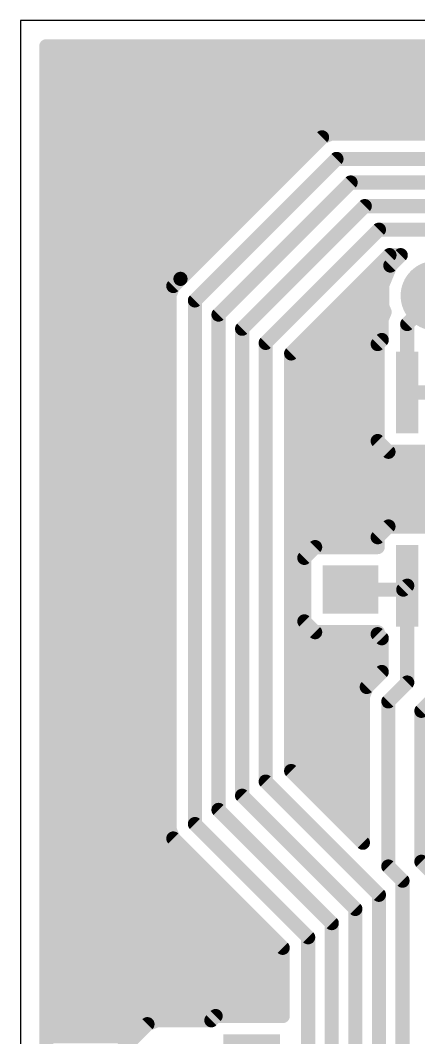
# Model space of a CAD drawing. Extents: x 0 to 60.4, y 0 to 60.5.
# Drawn here: x 0 to 10.72, y 33.11 to 60.5 of the extents above; entities that cross this region are included whole.
import ezdxf

# ---------------------------------------------------------------- set-up
doc = ezdxf.new("R2010")
doc.units = 0
for name, color, linetype in [('16', 175, 'CONTINUOUS'), ('17', 82, 'CONTINUOUS'), ('20', 7, 'CONTINUOUS')]:
    doc.layers.add(name, color=color, linetype=linetype)

# ---------------------------------------------------------------- blocks, each defined once
blk = doc.blocks.new('RECT')
blk.add_solid([(-0.5, -0.5), (0.5, -0.5), (-0.5, 0.5), (0.5, 0.5)])
blk = doc.blocks.new('ROUNDP')
at = {"const_width": 0.5}
blk.add_lwpolyline([(0, -0.25, 1), (0, 0.25, 1), (0, -0.25)], format="xyb", dxfattribs=at)

msp = doc.modelspace()

# ---------------------------------------------------------------- linework, layer by layer
at = {"layer": '16', "const_width": 0.1905}
for points in [[(0.7937, 59.8015, 1), (0.6032, 59.8015)], [(0.6985, 59.8968, 1), (0.6985, 59.7063)], [(0.6985, 59.5312, 1), (0.6985, 59.3407)], [(0.6985, 59.1502, 1), (0.6985, 58.9597)], [(0.6985, 58.7692, 1), (0.6985, 58.5787)], [(0.6985, 58.3882, 1), (0.6985, 58.1977)], [(0.6985, 58.0073, 1), (0.6985, 57.8168)], [(0.6985, 57.6263, 1), (0.6985, 57.4358)], [(8.0841, 57.4384, 1), (8.157, 57.2624)], [(8.1879, 57.283, 1), (8.0532, 57.4177)], [(8.3726, 57.55, 1), (8.3726, 57.3595)], [(8.409, 57.3668, 1), (8.3361, 57.5428)], [(0.6985, 57.2453, 1), (0.6985, 57.0548)], [(7.9201, 57.0548, 1), (7.9201, 57.2453)], [(0.6985, 56.8643, 1), (0.6985, 56.6738)], [(7.5391, 56.6738, 1), (7.5391, 56.8643)], [(8.509, 56.8643, 1), (8.509, 56.6738)], [(8.5764, 56.7016, 1), (8.4416, 56.8364)], [(0.6985, 56.4833, 1), (0.6985, 56.2928)], [(7.1581, 56.2928, 1), (7.1581, 56.4833)], [(0.6985, 56.1023, 1), (0.6985, 55.9118)], [(6.7771, 55.9118, 1), (6.7771, 56.1023)], [(8.89, 56.2293, 1), (8.89, 56.0388)], [(8.9574, 56.0666, 1), (8.8226, 56.2014)], [(0.6985, 55.7213, 1), (0.6985, 55.5308)], [(6.3961, 55.5308, 1), (6.3961, 55.7213)], [(9.271, 55.5943, 1), (9.271, 55.4038)], [(9.3384, 55.4316, 1), (9.2036, 55.5664)], [(0.6985, 55.3403, 1), (0.6985, 55.1498)], [(6.0151, 55.1498, 1), (6.0151, 55.3403)], [(0.6985, 54.9593, 1), (0.6985, 54.7688)], [(5.6341, 54.7688, 1), (5.6341, 54.9593)], [(9.652, 54.9593, 1), (9.652, 54.7688)], [(9.7194, 54.7966, 1), (9.5846, 54.9314)], [(0.6985, 54.5783, 1), (0.6985, 54.3878)], [(5.2531, 54.3878, 1), (5.2531, 54.5783)], [(0.6985, 54.1973, 1), (0.6985, 54.0068)], [(4.8721, 54.0068, 1), (4.8721, 54.1973)], [(9.8599, 54.1973, 1), (9.8599, 54.0068)], [(9.9361, 54.2735, 1), (9.9361, 54.083)], [(10.0034, 54.1108, 1), (9.8687, 54.2456)], [(10.1625, 54.0068, 1), (10.1625, 54.1973)], [(10.306, 54.1108, 1), (10.1713, 54.2456)], [(10.2387, 54.083, 1), (10.2387, 54.2735)], [(9.892, 53.9663, 1), (10.0267, 53.8316)], [(10.0474, 53.8625, 1), (9.8714, 53.9354)], [(0.6985, 53.8163, 1), (0.6985, 53.6258)], [(4.2432, 53.6077, 1), (4.3779, 53.473)], [(4.3779, 53.473, 1), (4.2432, 53.6077)], [(4.4911, 53.6258, 1), (4.4911, 53.8163)], [(9.4789, 53.8163, 1), (9.4789, 53.6258)], [(9.8857, 53.6258, 1), (9.8857, 53.8163)], [(0.6985, 53.4353, 1), (0.6985, 53.2448)], [(4.0503, 53.4148, 1), (4.185, 53.2801)], [(4.2056, 53.311, 1), (4.0296, 53.3839)], [(4.1145, 53.2448, 1), (4.1145, 53.4353)], [(9.0979, 53.4353, 1), (9.0979, 53.2448)], [(9.8361, 53.3715, 1), (9.6456, 53.3715)], [(9.6529, 53.4079, 1), (9.8289, 53.335)], [(9.7409, 53.2448, 1), (9.7409, 53.4353)], [(0.6985, 53.0543, 1), (0.6985, 52.8638)], [(3.9252, 53.1319, 1), (4.1012, 53.059)], [(4.1085, 53.0954, 1), (3.918, 53.0954)], [(4.0132, 52.8638, 1), (4.0132, 53.0543)], [(4.7942, 52.959, 1), (4.6037, 52.959)], [(8.7169, 53.0543, 1), (8.7169, 52.8638)], [(9.7409, 52.8638, 1), (9.7409, 53.0543)], [(4.6316, 53.0264, 1), (4.7664, 52.8916)], [(9.6456, 52.8005, 1), (9.8361, 52.8005)], [(9.8289, 52.837, 1), (9.6529, 52.7641)], [(0.6985, 52.6733, 1), (0.6985, 52.4828)], [(4.0132, 52.4828, 1), (4.0132, 52.6733)], [(5.2666, 52.6454, 1), (5.4014, 52.5106)], [(5.4293, 52.578, 1), (5.2388, 52.578)], [(8.3359, 52.6733, 1), (8.3359, 52.4828)], [(9.8235, 52.4604, 1), (9.633, 52.4604)], [(9.6402, 52.4969, 1), (9.8162, 52.424)], [(9.717, 52.6094, 1), (9.893, 52.6823)], [(9.893, 52.6094, 1), (9.717, 52.6823)], [(9.7769, 52.4828, 1), (9.7769, 52.6733)], [(0.6985, 52.2923, 1), (0.6985, 52.1018)], [(4.0132, 52.1018, 1), (4.0132, 52.2923)], [(5.9016, 52.2644, 1), (6.0364, 52.1296)], [(6.0643, 52.197, 1), (5.8738, 52.197)], [(7.9549, 52.2923, 1), (7.9549, 52.1018)], [(9.7282, 52.1018, 1), (9.7282, 52.2923)], [(10.5092, 52.324, 1), (10.3187, 52.324)], [(10.3466, 52.3914, 1), (10.4814, 52.2566)], [(9.7956, 51.8263, 1), (9.6608, 51.961)], [(0.6985, 51.9113, 1), (0.6985, 51.7208)], [(4.0132, 51.7208, 1), (4.0132, 51.9113)], [(6.5366, 51.8834, 1), (6.6714, 51.7486)], [(6.6993, 51.816, 1), (6.5088, 51.816)], [(7.5739, 51.9113, 1), (7.5739, 51.7208)], [(9.5513, 51.8515, 1), (9.6861, 51.7168)], [(9.714, 51.7842, 1), (9.5235, 51.7842)], [(9.633, 51.8937, 1), (9.8235, 51.8937)], [(9.6505, 51.7208, 1), (9.6505, 51.9113)], [(0.6985, 51.5303, 1), (0.6985, 51.3398)], [(4.0132, 51.3398, 1), (4.0132, 51.5303)], [(7.385, 51.5319, 1), (7.1945, 51.5319)], [(7.2224, 51.5993, 1), (7.3571, 51.4646)], [(7.2898, 51.5303, 1), (7.2898, 51.3398)], [(9.6187, 51.3398, 1), (9.6187, 51.5303)], [(0.6985, 51.1493, 1), (0.6985, 50.9588)], [(4.0132, 50.9588, 1), (4.0132, 51.1493)], [(7.2898, 51.1493, 1), (7.2898, 50.9588)], [(9.6187, 50.9588, 1), (9.6187, 51.1493)], [(0.6985, 50.7683, 1), (0.6985, 50.5778)], [(4.0132, 50.5778, 1), (4.0132, 50.7683)], [(7.2898, 50.7683, 1), (7.2898, 50.5778)], [(9.6187, 50.5778, 1), (9.6187, 50.7683)], [(10.414, 50.5742, 1), (10.414, 50.3837)], [(0.6985, 50.3873, 1), (0.6985, 50.1968)], [(4.0132, 50.1968, 1), (4.0132, 50.3873)], [(7.2898, 50.3873, 1), (7.2898, 50.1968)], [(9.6187, 50.1968, 1), (9.6187, 50.3873)], [(10.3187, 50.479, 1), (10.5092, 50.479)], [(0.6985, 50.0063, 1), (0.6985, 49.8158)], [(4.0132, 49.8158, 1), (4.0132, 50.0063)], [(7.2898, 50.0063, 1), (7.2898, 49.8158)], [(9.6187, 49.8158, 1), (9.6187, 50.0063)], [(0.6985, 49.6253, 1), (0.6985, 49.4348)], [(4.0132, 49.4348, 1), (4.0132, 49.6253)], [(7.2898, 49.6253, 1), (7.2898, 49.4348)], [(9.6187, 49.4348, 1), (9.6187, 49.6253)], [(0.6985, 49.2443, 1), (0.6985, 49.0538)], [(4.0132, 49.0538, 1), (4.0132, 49.2443)], [(7.2898, 49.2443, 1), (7.2898, 49.0538)], [(9.6861, 49.2412, 1), (9.5513, 49.1065)], [(9.6435, 49.0538, 1), (9.6435, 49.2443)], [(9.5235, 49.1738, 1), (9.714, 49.1738)], [(9.9088, 48.979, 1), (9.9088, 48.7885)], [(9.8415, 48.8163, 1), (9.9762, 48.9511)], [(0.6985, 48.8633, 1), (0.6985, 48.6728)], [(4.0132, 48.6728, 1), (4.0132, 48.8633)], [(7.2898, 48.8633, 1), (7.2898, 48.6728)], [(0.6985, 48.4823, 1), (0.6985, 48.2918)], [(4.0132, 48.2918, 1), (4.0132, 48.4823)], [(7.2898, 48.4823, 1), (7.2898, 48.2918)], [(0.6985, 48.1013, 1), (0.6985, 47.9108)], [(4.0132, 47.9108, 1), (4.0132, 48.1013)], [(7.2898, 48.1013, 1), (7.2898, 47.9108)], [(0.6985, 47.7203, 1), (0.6985, 47.5297)], [(4.0132, 47.5297, 1), (4.0132, 47.7203)], [(7.2898, 47.7203, 1), (7.2898, 47.5297)], [(0.6985, 47.3392, 1), (0.6985, 47.1487)], [(4.0132, 47.1487, 1), (4.0132, 47.3392)], [(7.2898, 47.3392, 1), (7.2898, 47.1487)], [(0.6985, 46.9582, 1), (0.6985, 46.7677)], [(4.0132, 46.7677, 1), (4.0132, 46.9582)], [(7.2898, 46.9582, 1), (7.2898, 46.7677)], [(9.9088, 46.9695, 1), (9.9088, 46.779)], [(9.9762, 46.8069, 1), (9.8415, 46.9416)], [(9.8975, 46.7677, 1), (9.8975, 46.9582)], [(0.6985, 46.5772, 1), (0.6985, 46.3867)], [(4.0132, 46.3867, 1), (4.0132, 46.5772)], [(7.2898, 46.5772, 1), (7.2898, 46.3867)], [(9.5513, 46.6515, 1), (9.6861, 46.5168)], [(9.714, 46.5842, 1), (9.5235, 46.5842)], [(9.6187, 46.3867, 1), (9.6187, 46.5772)], [(0.6985, 46.1962, 1), (0.6985, 46.0057)], [(4.0132, 46.0057, 1), (4.0132, 46.1962)], [(7.2898, 46.1962, 1), (7.2898, 46.0057)], [(7.7175, 46.0057, 1), (7.7175, 46.1962)], [(7.9348, 46.4135, 1), (7.9348, 46.223)], [(8.0022, 46.2509, 1), (7.8675, 46.3856)], [(9.5235, 46.3183, 1), (9.714, 46.3183)], [(9.6187, 46.223, 1), (9.6187, 46.4135)], [(7.5773, 46.0955, 1), (7.7121, 45.9608)], [(7.74, 46.0282, 1), (7.5495, 46.0282)], [(0.6985, 45.8152, 1), (0.6985, 45.6247)], [(4.0132, 45.6247, 1), (4.0132, 45.8152)], [(7.2898, 45.8152, 1), (7.2898, 45.6247)], [(7.6447, 45.6247, 1), (7.6447, 45.8152)], [(0.6985, 45.4342, 1), (0.6985, 45.2437)], [(4.0132, 45.2437, 1), (4.0132, 45.4342)], [(7.2898, 45.4342, 1), (7.2898, 45.2437)], [(7.6447, 45.2437, 1), (7.6447, 45.4342)], [(10.287, 45.3743, 1), (10.287, 45.1838)], [(10.5092, 45.279, 1), (10.3187, 45.279)], [(10.4814, 45.2116, 1), (10.3466, 45.3464)], [(10.414, 45.1838, 1), (10.414, 45.3743)], [(8.89, 45.2683, 1), (8.89, 45.0778)], [(10.2406, 45.2404, 1), (10.3754, 45.1056)], [(10.308, 45.0778, 1), (10.308, 45.2683)], [(0.6985, 45.0533, 1), (0.6985, 44.8628)], [(4.0132, 44.8628, 1), (4.0132, 45.0533)], [(7.2898, 45.0533, 1), (7.2898, 44.8628)], [(7.6447, 44.8628, 1), (7.6447, 45.0533)], [(0.6985, 44.6723, 1), (0.6985, 44.4818)], [(4.0132, 44.4818, 1), (4.0132, 44.6723)], [(7.2898, 44.6723, 1), (7.2898, 44.4818)], [(7.6447, 44.4818, 1), (7.6447, 44.6723)], [(0.6985, 44.2913, 1), (0.6985, 44.1008)], [(4.0132, 44.1008, 1), (4.0132, 44.2913)], [(7.2898, 44.2913, 1), (7.2898, 44.1008)], [(7.7121, 44.3852, 1), (7.5773, 44.2505)], [(7.5495, 44.3178, 1), (7.74, 44.3178)], [(7.7665, 44.1008, 1), (7.7665, 44.2913)], [(7.9348, 44.123, 1), (7.9348, 43.9325)], [(7.8675, 43.9603, 1), (8.0022, 44.0951)], [(9.6861, 44.0412, 1), (9.5513, 43.9065)], [(9.714, 44.0277, 1), (9.5235, 44.0277)], [(9.6187, 43.9325, 1), (9.6187, 44.123)], [(0.6985, 43.9103, 1), (0.6985, 43.7198)], [(4.0132, 43.7198, 1), (4.0132, 43.9103)], [(7.2898, 43.9103, 1), (7.2898, 43.7198)], [(9.5235, 43.9738, 1), (9.714, 43.9738)], [(9.8235, 43.8643, 1), (9.633, 43.8643)], [(9.6608, 43.797, 1), (9.7956, 43.9317)], [(9.7282, 43.7198, 1), (9.7282, 43.9103)], [(0.6985, 43.5293, 1), (0.6985, 43.3388)], [(4.0132, 43.3388, 1), (4.0132, 43.5293)], [(7.2898, 43.5293, 1), (7.2898, 43.3388)], [(9.7282, 43.3388, 1), (9.7282, 43.5293)], [(0.6985, 43.1483, 1), (0.6985, 42.9578)], [(4.0132, 42.9578, 1), (4.0132, 43.1483)], [(7.2898, 43.1483, 1), (7.2898, 42.9578)], [(9.633, 42.9561, 1), (9.8235, 42.9561)], [(9.7956, 42.8887, 1), (9.6608, 43.0234)], [(9.7282, 42.9578, 1), (9.7282, 43.1483)], [(0.6985, 42.7673, 1), (0.6985, 42.5768)], [(4.0132, 42.5768, 1), (4.0132, 42.7673)], [(7.2898, 42.7673, 1), (7.2898, 42.5768)], [(9.4126, 42.516, 1), (9.2366, 42.5889)], [(9.4441, 42.5768, 1), (9.4441, 42.7673)], [(10.3187, 42.672, 1), (10.5092, 42.672)], [(10.4814, 42.6046, 1), (10.3466, 42.7394)], [(0.6985, 42.3863, 1), (0.6985, 42.1958)], [(4.0132, 42.1958, 1), (4.0132, 42.3863)], [(7.2898, 42.3863, 1), (7.2898, 42.1958)], [(9.3155, 42.3004, 1), (9.125, 42.3004)], [(9.2202, 42.1958, 1), (9.2202, 42.3863)], [(9.2573, 42.6198, 1), (9.392, 42.4851)], [(9.1322, 42.3369, 1), (9.3082, 42.264)], [(9.8386, 42.2314, 1), (9.9734, 42.0966)], [(10.0013, 42.164, 1), (9.8108, 42.164)], [(0.6985, 42.0053, 1), (0.6985, 41.8148)], [(4.0132, 41.8148, 1), (4.0132, 42.0053)], [(7.2898, 42.0053, 1), (7.2898, 41.8148)], [(9.2202, 41.8148, 1), (9.2202, 42.0053)], [(10.8902, 41.91, 1), (10.6997, 41.91)], [(10.7276, 41.9774, 1), (10.8624, 41.8426)], [(0.6985, 41.6243, 1), (0.6985, 41.4338)], [(4.0132, 41.4338, 1), (4.0132, 41.6243)], [(7.2898, 41.6243, 1), (7.2898, 41.4338)], [(9.2202, 41.4338, 1), (9.2202, 41.6243)], [(0.6985, 41.2433, 1), (0.6985, 41.0528)], [(4.0132, 41.0528, 1), (4.0132, 41.2433)], [(7.2898, 41.2433, 1), (7.2898, 41.0528)], [(9.2202, 41.0528, 1), (9.2202, 41.2433)], [(0.6985, 40.8623, 1), (0.6985, 40.6718)], [(4.0132, 40.6718, 1), (4.0132, 40.8623)], [(7.2898, 40.8623, 1), (7.2898, 40.6718)], [(9.2202, 40.6718, 1), (9.2202, 40.8623)], [(0.6985, 40.4813, 1), (0.6985, 40.2908)], [(4.0132, 40.2908, 1), (4.0132, 40.4813)], [(7.2898, 40.4813, 1), (7.2898, 40.2908)], [(9.2202, 40.2908, 1), (9.2202, 40.4813)], [(7.1945, 40.2891, 1), (7.385, 40.2891)], [(7.3571, 40.3564, 1), (7.2224, 40.2217)], [(0.6985, 40.1003, 1), (0.6985, 39.9098)], [(4.0132, 39.9098, 1), (4.0132, 40.1003)], [(6.6714, 40.0724, 1), (6.5366, 39.9376)], [(6.5088, 40.005, 1), (6.6993, 40.005)], [(7.5739, 40.1003, 1), (7.5739, 39.9098)], [(9.2202, 39.9098, 1), (9.2202, 40.1003)], [(0.6985, 39.7193, 1), (0.6985, 39.5288)], [(4.0132, 39.5288, 1), (4.0132, 39.7193)], [(6.0364, 39.6914, 1), (5.9016, 39.5566)], [(5.8738, 39.624, 1), (6.0643, 39.624)], [(7.9549, 39.7193, 1), (7.9549, 39.5288)], [(9.2202, 39.5288, 1), (9.2202, 39.7193)], [(0.6985, 39.3383, 1), (0.6985, 39.1478)], [(4.0132, 39.1478, 1), (4.0132, 39.3383)], [(5.4014, 39.3104, 1), (5.2666, 39.1756)], [(5.2388, 39.243, 1), (5.4293, 39.243)], [(8.3359, 39.3383, 1), (8.3359, 39.1478)], [(9.2202, 39.1478, 1), (9.2202, 39.3383)], [(0.6985, 38.9573, 1), (0.6985, 38.7668)], [(4.1012, 38.762, 1), (3.9252, 38.6891)], [(4.0132, 38.7668, 1), (4.0132, 38.9573)], [(4.7664, 38.9294, 1), (4.6316, 38.7946)], [(4.6037, 38.862, 1), (4.7942, 38.862)], [(8.7169, 38.9573, 1), (8.7169, 38.7668)], [(9.2202, 38.7668, 1), (9.2202, 38.9573)], [(0.6985, 38.5763, 1), (0.6985, 38.3858)], [(3.918, 38.7256, 1), (4.1085, 38.7256)], [(4.185, 38.5409, 1), (4.0503, 38.4062)], [(4.1145, 38.3858, 1), (4.1145, 38.5763)], [(9.0979, 38.5763, 1), (9.0979, 38.3858)], [(9.2202, 38.3858, 1), (9.2202, 38.5763)], [(4.0296, 38.4371, 1), (4.2056, 38.51)], [(9.125, 38.3587, 1), (9.3155, 38.3587)], [(9.1528, 38.2913, 1), (9.2876, 38.426)], [(0.6985, 38.1953, 1), (0.6985, 38.0048)], [(4.4911, 38.0048, 1), (4.4911, 38.1953)], [(0.6985, 37.8143, 1), (0.6985, 37.6238)], [(4.8721, 37.6238, 1), (4.8721, 37.8143)], [(9.9734, 37.7864, 1), (9.8386, 37.6516)], [(9.8108, 37.719, 1), (10.0013, 37.719)], [(10.8624, 37.9134, 1), (10.7276, 37.7786)], [(10.6997, 37.846, 1), (10.8902, 37.846)], [(0.6985, 37.4333, 1), (0.6985, 37.2428)], [(5.2531, 37.2428, 1), (5.2531, 37.4333)], [(10.3823, 37.338, 1), (10.1918, 37.338)], [(10.2196, 37.2706, 1), (10.3544, 37.4054)], [(0.6985, 37.0523, 1), (0.6985, 36.8618)], [(5.6341, 36.8618, 1), (5.6341, 37.0523)], [(9.7473, 36.957, 1), (9.5568, 36.957)], [(9.5846, 36.8896, 1), (9.7194, 37.0244)], [(0.6985, 36.6713, 1), (0.6985, 36.4808)], [(6.0151, 36.4808, 1), (6.0151, 36.6713)], [(9.1123, 36.576, 1), (8.9218, 36.576)], [(8.9496, 36.5086, 1), (9.0844, 36.6434)], [(0.6985, 36.2903, 1), (0.6985, 36.0998)], [(6.3961, 36.0998, 1), (6.3961, 36.2903)], [(8.4772, 36.195, 1), (8.2867, 36.195)], [(8.3146, 36.1276, 1), (8.4494, 36.2624)], [(0.6985, 35.9093, 1), (0.6985, 35.7188)], [(6.7771, 35.7188, 1), (6.7771, 35.9093)], [(7.8423, 35.814, 1), (7.6518, 35.814)], [(7.6796, 35.7466, 1), (7.8144, 35.8814)], [(0.6985, 35.5282, 1), (0.6985, 35.3377)], [(7.1565, 35.5299, 1), (6.966, 35.5299)], [(6.9938, 35.4626, 1), (7.1286, 35.5973)], [(7.0612, 35.3377, 1), (7.0612, 35.5282)], [(0.6985, 35.1472, 1), (0.6985, 34.9567)], [(7.0612, 34.9567, 1), (7.0612, 35.1472)], [(0.6985, 34.7662, 1), (0.6985, 34.5757)], [(7.0612, 34.5757, 1), (7.0612, 34.7662)], [(0.6985, 34.3852, 1), (0.6985, 34.1947)], [(7.0612, 34.1947, 1), (7.0612, 34.3852)], [(0.6985, 34.0042, 1), (0.6985, 33.8137)], [(7.0612, 33.8137, 1), (7.0612, 34.0042)], [(0.6985, 33.6232, 1), (0.6985, 33.4327)], [(3.551, 33.4327, 1), (3.551, 33.6232)], [(3.6736, 33.674, 1), (3.6736, 33.4835)], [(3.71, 33.4908, 1), (3.6371, 33.6668)], [(5.0742, 33.6461, 1), (5.2089, 33.5114)], [(5.1415, 33.4835, 1), (5.1415, 33.674)], [(5.2558, 33.7883, 1), (5.2558, 33.5978)], [(5.3232, 33.6257, 1), (5.1885, 33.7604)], [(6.966, 33.6931, 1), (7.1565, 33.6931)], [(7.0612, 33.5978, 1), (7.0612, 33.7883)], [(3.3851, 33.5624, 1), (3.458, 33.3864)], [(3.4889, 33.407, 1), (3.3542, 33.5417)], [(0.6985, 33.2422, 1), (0.6985, 33.0517)], [(3.0941, 33.0517, 1), (3.0941, 33.2422)]]:
    msp.add_lwpolyline(points, format="xyb", dxfattribs=at)
at = {"layer": '16', "const_width": 0.381}
for points in [[(0.6985, 0.6985), (0.6985, 59.8015)], [(0.6985, 59.8015), (59.7335, 59.8015)], [(0.6985, 59.436), (59.7335, 59.436)], [(0.6985, 59.055), (59.7335, 59.055)], [(0.6985, 58.674), (59.7335, 58.674)], [(0.6985, 58.293), (59.7335, 58.293)], [(0.6985, 57.912), (59.7335, 57.912)], [(0.6985, 57.531), (59.7335, 57.531)], [(8.1205, 57.3504), (4.3105, 53.5404)], [(8.3726, 57.4548), (8.1205, 57.3504)], [(55.6354, 57.4548), (8.3726, 57.4548)], [(0.6985, 57.15), (7.9201, 57.15)], [(0.6985, 56.769), (7.5391, 56.769)], [(8.509, 56.769), (4.699, 52.959)], [(55.499, 56.769), (8.509, 56.769)], [(0.6985, 56.388), (7.1581, 56.388)], [(0.6985, 56.007), (6.7771, 56.007)], [(5.334, 52.578), (8.89, 56.134)], [(8.89, 56.134), (55.118, 56.134)], [(0.6985, 55.626), (6.3961, 55.626)], [(5.969, 52.197), (9.271, 55.499)], [(9.271, 55.499), (54.737, 55.499)], [(0.6985, 55.245), (6.0151, 55.245)], [(0.6985, 54.864), (5.6341, 54.864)], [(6.604, 51.816), (9.652, 54.864)], [(9.652, 54.864), (54.356, 54.864)], [(0.6985, 54.483), (5.2531, 54.483)], [(0.6985, 54.102), (4.8721, 54.102)], [(7.2898, 51.5319), (9.9361, 54.1782)], [(9.8599, 54.102), (10.1625, 54.102)], [(9.9361, 54.1782), (10.2387, 54.1782)], [(10.2387, 54.1782), (9.9594, 53.8989)], [(9.9594, 53.8989), (9.7409, 53.3715)], [(0.6985, 53.721), (4.4911, 53.721)], [(4.3105, 53.5404), (4.1176, 53.3475)], [(9.4789, 53.721), (9.8857, 53.721)], [(0.6985, 53.34), (4.1145, 53.34)], [(4.1176, 53.3475), (4.0132, 53.0954)], [(9.0979, 53.34), (9.7409, 53.34)], [(9.7409, 53.3715), (9.7409, 52.8005)], [(0.6985, 52.959), (4.0132, 52.959)], [(4.0132, 53.0954), (4.0132, 38.7256)], [(4.699, 52.959), (4.699, 38.862)], [(8.7169, 52.959), (9.7409, 52.959)], [(10.414, 52.324), (11.176, 53.086)], [(9.7409, 52.8005), (9.805, 52.6458)], [(0.6985, 52.578), (4.0132, 52.578)], [(5.334, 39.243), (5.334, 52.578)], [(8.3359, 52.578), (9.7769, 52.578)], [(9.805, 52.6458), (9.7282, 52.4604)], [(9.7282, 52.4604), (9.7282, 51.8937)], [(0.6985, 52.197), (4.0132, 52.197)], [(5.969, 39.624), (5.969, 52.197)], [(7.9549, 52.197), (9.7282, 52.197)], [(10.414, 50.479), (10.414, 52.324)], [(9.7282, 51.8937), (9.6187, 51.7842)], [(0.6985, 51.816), (4.0132, 51.816)], [(6.604, 40.005), (6.604, 51.816)], [(7.5739, 51.816), (9.6505, 51.816)], [(9.6187, 51.7842), (9.6187, 49.1738)], [(0.6985, 51.435), (4.0132, 51.435)], [(7.2898, 40.2891), (7.2898, 51.5319)], [(7.2898, 51.435), (9.6187, 51.435)], [(0.6985, 51.054), (4.0132, 51.054)], [(7.2898, 51.054), (9.6187, 51.054)], [(0.6985, 50.673), (4.0132, 50.673)], [(7.2898, 50.673), (9.6187, 50.673)], [(10.414, 50.479), (11.684, 50.479)], [(0.6985, 50.292), (4.0132, 50.292)], [(7.2898, 50.292), (9.6187, 50.292)], [(0.6985, 49.911), (4.0132, 49.911)], [(7.2898, 49.911), (9.6187, 49.911)], [(0.6985, 49.53), (4.0132, 49.53)], [(7.2898, 49.53), (9.6187, 49.53)], [(0.6985, 49.149), (4.0132, 49.149)], [(7.2898, 49.149), (9.6435, 49.149)], [(9.6187, 49.1738), (9.9088, 48.8837)], [(9.9088, 48.8837), (10.9192, 48.8837)], [(0.6985, 48.768), (4.0132, 48.768)], [(7.2898, 48.768), (24.6841, 48.768)], [(0.6985, 48.387), (4.0132, 48.387)], [(7.2898, 48.387), (25.0651, 48.387)], [(0.6985, 48.006), (4.0132, 48.006)], [(7.2898, 48.006), (25.4461, 48.006)], [(0.6985, 47.625), (4.0132, 47.625)], [(7.2898, 47.625), (25.8271, 47.625)], [(0.6985, 47.244), (4.0132, 47.244)], [(7.2898, 47.244), (26.2081, 47.244)], [(0.6985, 46.863), (4.0132, 46.863)], [(7.2898, 46.863), (9.8975, 46.863)], [(9.9088, 46.8743), (9.6187, 46.5842)], [(10.9192, 46.8743), (9.9088, 46.8743)], [(0.6985, 46.482), (4.0132, 46.482)], [(7.2898, 46.482), (9.6187, 46.482)], [(9.6187, 46.5842), (9.6187, 46.3183)], [(0.6985, 46.101), (4.0132, 46.101)], [(7.2898, 46.101), (7.7175, 46.101)], [(7.9348, 46.3183), (7.6447, 46.0282)], [(9.6187, 46.3183), (7.9348, 46.3183)], [(7.6447, 46.0282), (7.6447, 44.3178)], [(0.6985, 45.72), (4.0132, 45.72)], [(7.2898, 45.72), (7.6447, 45.72)], [(0.6985, 45.339), (4.0132, 45.339)], [(7.2898, 45.339), (7.6447, 45.339)], [(10.287, 45.279), (10.414, 45.279)], [(10.414, 45.279), (10.308, 45.173)], [(10.414, 42.672), (10.414, 45.279)], [(10.308, 45.173), (8.89, 45.173)], [(0.6985, 44.958), (4.0132, 44.958)], [(7.2898, 44.958), (7.6447, 44.958)], [(0.6985, 44.577), (4.0132, 44.577)], [(7.2898, 44.577), (7.6447, 44.577)], [(0.6985, 44.196), (4.0132, 44.196)], [(7.2898, 44.196), (7.7665, 44.196)], [(7.6447, 44.3178), (7.9348, 44.0277)], [(7.9348, 44.0277), (9.6187, 44.0277)], [(9.6187, 44.0277), (9.6187, 43.9738)], [(9.6187, 43.9738), (9.7282, 43.8643)], [(0.6985, 43.815), (4.0132, 43.815)], [(7.2898, 43.815), (9.7282, 43.815)], [(9.7282, 43.8643), (9.7282, 42.9561)], [(0.6985, 43.434), (4.0132, 43.434)], [(7.2898, 43.434), (9.7282, 43.434)], [(0.6985, 43.053), (4.0132, 43.053)], [(7.2898, 43.053), (9.7282, 43.053)], [(9.7282, 42.9561), (9.3246, 42.5525)], [(0.6985, 42.672), (4.0132, 42.672)], [(7.2898, 42.672), (9.4441, 42.672)], [(9.3246, 42.5525), (9.2202, 42.3004)], [(9.906, 42.164), (10.414, 42.672)], [(0.6985, 42.291), (4.0132, 42.291)], [(7.2898, 42.291), (9.2202, 42.291)], [(9.2202, 42.3004), (9.2202, 38.3587)], [(9.906, 37.719), (9.906, 42.164)], [(10.795, 41.91), (11.137, 42.252)], [(0.6985, 41.91), (4.0132, 41.91)], [(7.2898, 41.91), (9.2202, 41.91)], [(10.795, 41.91), (10.795, 37.846)], [(0.6985, 41.529), (4.0132, 41.529)], [(7.2898, 41.529), (9.2202, 41.529)], [(0.6985, 41.148), (4.0132, 41.148)], [(7.2898, 41.148), (9.2202, 41.148)], [(0.6985, 40.767), (4.0132, 40.767)], [(7.2898, 40.767), (9.2202, 40.767)], [(0.6985, 40.386), (4.0132, 40.386)], [(7.2898, 40.386), (9.2202, 40.386)], [(9.2202, 38.3587), (7.2898, 40.2891)], [(0.6985, 40.005), (4.0132, 40.005)], [(9.652, 36.957), (6.604, 40.005)], [(7.5739, 40.005), (9.2202, 40.005)], [(0.6985, 39.624), (4.0132, 39.624)], [(9.017, 36.576), (5.969, 39.624)], [(7.9549, 39.624), (9.2202, 39.624)], [(0.6985, 39.243), (4.0132, 39.243)], [(8.382, 36.195), (5.334, 39.243)], [(8.3359, 39.243), (9.2202, 39.243)], [(0.6985, 38.862), (4.0132, 38.862)], [(4.0132, 38.7256), (4.1176, 38.4735)], [(4.699, 38.862), (7.747, 35.814)], [(8.7169, 38.862), (9.2202, 38.862)], [(0.6985, 38.481), (4.1145, 38.481)], [(4.1176, 38.4735), (7.0612, 35.5299)], [(9.0979, 38.481), (9.2202, 38.481)], [(0.6985, 38.1), (4.4911, 38.1)], [(0.6985, 37.719), (4.8721, 37.719)], [(10.287, 37.338), (9.906, 37.719)], [(10.795, 37.846), (11.049, 37.592)], [(0.6985, 37.338), (5.2531, 37.338)], [(10.287, 29.083), (10.287, 37.338)], [(0.6985, 36.957), (5.6341, 36.957)], [(9.652, 27.813), (9.652, 36.957)], [(0.6985, 36.576), (6.0151, 36.576)], [(9.017, 27.051), (9.017, 36.576)], [(0.6985, 36.195), (6.3961, 36.195)], [(8.382, 26.67), (8.382, 36.195)], [(0.6985, 35.814), (6.7771, 35.814)], [(7.747, 35.814), (7.747, 32.512)], [(0.6985, 35.433), (7.0612, 35.433)], [(7.0612, 35.5299), (7.0612, 33.6931)], [(0.6985, 35.052), (7.0612, 35.052)], [(0.6985, 34.671), (7.0612, 34.671)], [(0.6985, 34.29), (7.0612, 34.29)], [(0.6985, 33.909), (7.0612, 33.909)], [(0.6985, 33.528), (3.551, 33.528)], [(3.6736, 33.5788), (3.4215, 33.4744)], [(5.1415, 33.5788), (3.6736, 33.5788)], [(5.2558, 33.6931), (5.1415, 33.5788)], [(7.0612, 33.6931), (5.2558, 33.6931)], [(3.4215, 33.4744), (2.6595, 32.7124)], [(0.6985, 33.147), (3.0941, 33.147)]]:
    msp.add_lwpolyline(points, dxfattribs=at)
at = {"layer": '20'}
for p, q in [((60.432, 60.5), (0, 60.5)), ((0, 60.5), (0, 0))]:
    msp.add_line(p, q, dxfattribs=at)

# ---------------------------------------------------------------- block references
at = {"layer": '16'}
for p, xscale, yscale, rotation in [((10.414, 50.479), 0.6, 2.2, 180), ((10.414, 45.279), 0.6, 2.2, 180), ((8.89, 45.173), 1.3, 1.5, 270), ((8.89, 43.473), 1.3, 1.5, 270), ((6.223, 32.893), 0.6096, 1.524, 90)]:
    msp.add_blockref('RECT', p, dxfattribs=dict(at, xscale=xscale, yscale=yscale, rotation=rotation))
at = {"layer": '17', "xscale": 1.8796, "yscale": 1.8796, "rotation": 180}
msp.add_blockref('ROUNDP', (11.176, 53.086), dxfattribs=at)

doc.saveas('drawing.dxf')
